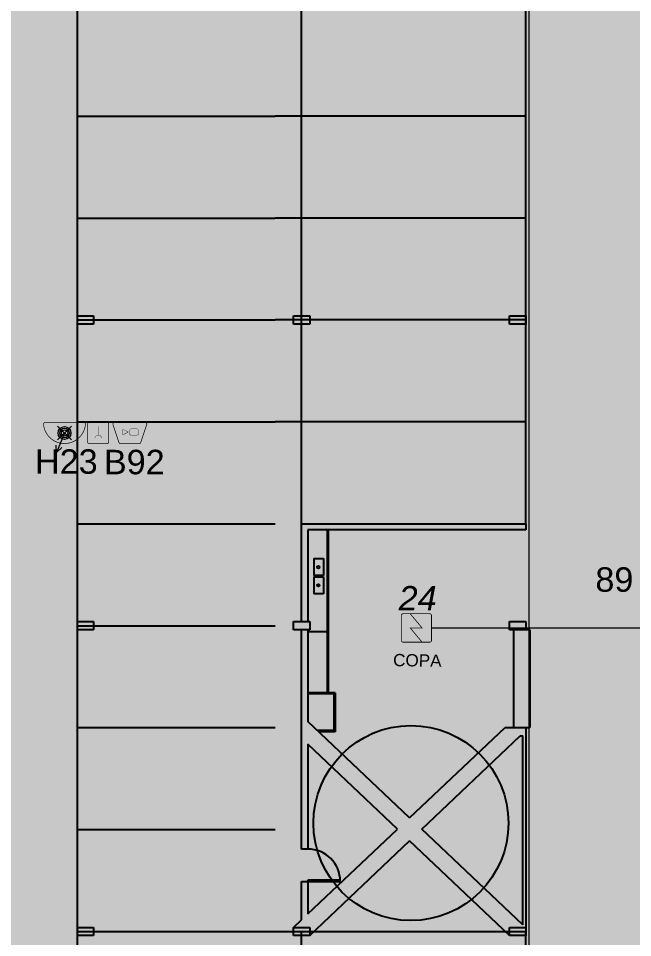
# Model space of a CAD drawing. Header units: metres. Extents: x -331 to 2982, y 362 to 2539.
# Drawn here: x 754.03 to 769.09, y 1015.1 to 1037.64 of the extents above; entities that cross this region are included whole.
import ezdxf

# ---------------------------------------------------------------- set-up
doc = ezdxf.new("R2010")
doc.units = ezdxf.units.M
doc.layers.get('0').update_dxf_attribs({"color": 251})
doc.layers.add('_salas', color=251, linetype='Continuous', plot=False)
for name, color, linetype in [('DET. FUMAÇA', 1, 'Continuous'), ('Div', 251, 'Continuous'), ('Pis', 251, 'Continuous')]:
    doc.layers.add(name, color=color, linetype=linetype)
doc.styles.add('X3G_ENTITY_1416CE49', font='arial.ttf', dxfattribs={"height": 0.6})
doc.styles.add('X3G_ENTITY_1416CE53', font='arial.ttf', dxfattribs={"height": 0.6})
doc.styles.add('X3G_ENTITY_1416D03C', font='arial.ttf', dxfattribs={"height": 0.6})
doc.styles.add('X3G_ENTITY_1421182D', font='arial.ttf', dxfattribs={"height": 0.3})
doc.styles.add('X3G_ENTITY_1422927E', font='arial.ttf', dxfattribs={"height": 0.6})

# ---------------------------------------------------------------- blocks, each defined once
blk = doc.blocks.new('Detector de fumaça')
at = {"layer": 'DET. FUMAÇA', "linetype": 'Continuous', "lineweight": 15, "const_width": 0.0187}
blk.add_lwpolyline([(774.599, 539.816), (775.249, 539.816, -0.414214), (775.296, 539.769), (775.296, 539.167, -0.414214), (775.249, 539.12), (774.599, 539.12, -0.414214), (774.553, 539.167), (774.553, 539.769, -0.414214)], format="xyb", close=True, dxfattribs=at)
blk.add_lwpolyline([(774.773, 539.816), (775.064, 539.468), (774.773, 539.468), (775.064, 539.12)], dxfattribs=at)
blk = doc.blocks.new('WEW')
at = {"color": 1, "lineweight": 0, "true_color": 0xe60000}
for p, q in [((1781.244, 994.005), (1781.439, 994.482)), ((1781.439, 994.482), (1781.308, 994.36)), ((1781.439, 994.482), (1781.447, 994.302)), ((1781.075, 994.175), (1781.413, 993.836)), ((1781.413, 994.175), (1781.075, 993.836))]:
    blk.add_line(p, q, dxfattribs=at)
at = {"color": 1, "true_color": 0xe60000, "const_width": 0.0172}
for points in [[(1779.259, 993.747), (1780.023, 993.747, 0.511918), (1780.056, 993.793), (1779.907, 994.24, 0.322823), (1779.874, 994.263), (1779.408, 994.263, 0.322823), (1779.375, 994.24), (1779.226, 993.793, 0.511918)], [(1780.193, 994.263), (1780.641, 994.263, -0.414214), (1780.675, 994.229), (1780.675, 993.782, -0.414214), (1780.641, 993.747), (1780.193, 993.747, -0.414214), (1780.159, 993.782), (1780.159, 994.229, -0.414214)], [(1780.764, 993.748), (1781.724, 993.748, 0.435311), (1781.759, 993.784, 0.930949), (1780.73, 993.784, 0.435311)]]:
    blk.add_lwpolyline(points, format="xyb", close=True, dxfattribs=at)
at = {"color": 1, "true_color": 0xe60000, "const_width": 0.0086}
for points in [[(1780.336, 994.135), (1780.338, 994.117), (1780.344, 994.099), (1780.351, 994.088), (1780.365, 994.073), (1780.373, 994.067), (1780.386, 994.06), (1780.397, 994.057), (1780.413, 994.055), (1780.421, 994.055), (1780.431, 994.056), (1780.45, 994.062), (1780.464, 994.07), (1780.477, 994.082), (1780.488, 994.096), (1780.494, 994.11), (1780.497, 994.122), (1780.498, 994.13), (1780.498, 994.136)], [(1780.417, 993.837), (1780.417, 994.055)]]:
    blk.add_lwpolyline(points, dxfattribs=at)
for points in [[(1779.463, 994.06), (1779.617, 994.06), (1779.652, 994.026), (1779.652, 993.936), (1779.617, 993.902), (1779.463, 993.902), (1779.428, 993.936), (1779.428, 994.026)], [(1779.832, 993.936), (1779.832, 994.026), (1779.802, 994.044), (1779.679, 993.981), (1779.802, 993.918)]]:
    blk.add_lwpolyline(points, close=True, dxfattribs=at)
at = {"color": 1, "lineweight": 0, "true_color": 0xe60000}
for radius in [0.158, 0.119, 0.0774]:
    blk.add_circle((1781.244, 994.005), radius, dxfattribs=at)

msp = doc.modelspace()

# ---------------------------------------------------------------- hatches: boundary and pattern name
at = {"layer": '_salas', "transparency": 33554559}
h = msp.add_hatch(color=256, dxfattribs=at)
h.dxf.hatch_style = 1
h.paths.add_polyline_path([(743.691, 1030.197), (738.741, 1030.197), (738.741, 1007.497), (743.691, 1007.497), (743.691, 981.851), (780.886, 981.883), (780.886, 1015.047), (784.766, 1015.047), (784.766, 1015.761), (810.566, 1029.56), (810.566, 1041.747), (784.766, 1055.419), (767.741, 1055.419), (767.741, 1064.147), (769.951, 1064.147), (769.951, 1067.119), (767.851, 1067.119), (750.241, 1076.027), (750.241, 1078.035), (743.741, 1078.035)])
h.paths.add_polyline_path([(790.666, 1042.793), (802.173, 1036.644), (802.173, 1034.859), (790.666, 1028.71)], flags=16)

# ---------------------------------------------------------------- linework, layer by layer
at = {"layer": 'Div', "color": 150, "linetype": 'Continuous', "lineweight": 0}
msp.add_line((764.162, 1022.692), (769.528, 1022.692), dxfattribs=at)
msp.add_lwpolyline([(766.56, 999.851), (766.56, 1052.841), (771.637, 1052.841), (771.637, 1060.058), (780.961, 1060.058), (784.358, 1058.357), (784.358, 1008.888), (787.339, 1008.888), (787.339, 979.124)], dxfattribs=at)
at = {"layer": 'Pis'}
for p, q in [((755.473, 1005.247), (755.473, 1050.247)), ((760.973, 1025.247), (760.973, 1050.247)), ((766.473, 1025.247), (766.473, 1050.247)), ((755.473, 1035.247), (760.323, 1035.247)), ((766.473, 1035.247), (760.323, 1035.247)), ((755.473, 1032.747), (760.323, 1032.747)), ((766.473, 1032.747), (760.323, 1032.747)), ((755.473, 1030.347), (755.873, 1030.347)), ((755.473, 1030.147), (755.473, 1030.347)), ((755.473, 1030.247), (760.323, 1030.247)), ((755.873, 1030.347), (755.873, 1030.147)), ((766.473, 1030.247), (760.323, 1030.247)), ((760.773, 1030.347), (761.173, 1030.347)), ((760.773, 1030.147), (760.773, 1030.347)), ((761.173, 1030.347), (761.173, 1030.147)), ((766.073, 1030.347), (766.473, 1030.347)), ((766.073, 1030.147), (766.073, 1030.347)), ((766.473, 1030.347), (766.473, 1030.147)), ((755.873, 1030.147), (755.473, 1030.147)), ((761.173, 1030.147), (760.773, 1030.147)), ((766.473, 1030.147), (766.073, 1030.147)), ((755.473, 1027.747), (760.323, 1027.747)), ((766.473, 1027.747), (760.323, 1027.747)), ((755.473, 1025.247), (760.323, 1025.247)), ((760.973, 1022.847), (760.973, 1025.247)), ((760.973, 1025.247), (766.473, 1025.247)), ((766.473, 1025.247), (766.473, 1025.097)), ((766.473, 1025.097), (761.123, 1025.097)), ((761.123, 1025.097), (761.123, 1022.847)), ((761.603, 1025.097), (761.603, 1021.104)), ((761.623, 1025.097), (761.623, 1021.104)), ((761.271, 1024.393), (761.512, 1024.393)), ((761.271, 1024.393), (761.271, 1023.977)), ((761.512, 1024.393), (761.512, 1023.977)), ((761.512, 1023.977), (761.271, 1023.977)), ((761.271, 1023.947), (761.512, 1023.947)), ((761.271, 1023.947), (761.271, 1023.531)), ((761.512, 1023.947), (761.512, 1023.531)), ((761.512, 1023.531), (761.271, 1023.531)), ((755.473, 1022.647), (755.473, 1022.847)), ((755.473, 1022.847), (755.873, 1022.847)), ((755.473, 1022.747), (760.323, 1022.747)), ((755.873, 1022.847), (755.873, 1022.647)), ((760.773, 1022.847), (761.173, 1022.847)), ((760.773, 1022.647), (760.773, 1022.847)), ((760.773, 1022.847), (761.173, 1022.847)), ((760.773, 1022.647), (760.773, 1022.847)), ((760.773, 1022.647), (760.773, 1022.847)), ((760.773, 1022.847), (760.973, 1022.847)), ((761.123, 1022.847), (761.173, 1022.847)), ((761.173, 1022.847), (761.173, 1022.647)), ((761.173, 1022.847), (761.173, 1022.647)), ((761.173, 1022.847), (761.173, 1022.647)), ((766.073, 1022.847), (766.473, 1022.847)), ((766.073, 1022.647), (766.073, 1022.847)), ((766.073, 1022.847), (766.473, 1022.847)), ((766.073, 1022.647), (766.073, 1022.847)), ((766.473, 1022.847), (766.473, 1022.647)), ((766.473, 1022.847), (766.473, 1022.647)), ((755.873, 1022.647), (755.473, 1022.647)), ((761.173, 1022.647), (760.773, 1022.647)), ((761.173, 1022.647), (760.773, 1022.647)), ((760.973, 1022.647), (760.773, 1022.647)), ((760.973, 1017.27), (760.973, 1022.647)), ((761.173, 1022.647), (761.123, 1022.647)), ((761.123, 1022.647), (761.123, 1020.395)), ((761.623, 1022.597), (761.123, 1022.597)), ((766.473, 1022.647), (766.073, 1022.647)), ((766.473, 1022.647), (766.073, 1022.647)), ((766.173, 1022.647), (766.173, 1020.249)), ((766.573, 1022.647), (766.473, 1022.647)), ((766.573, 1022.647), (766.573, 1020.249)), ((761.795, 1021.104), (761.123, 1021.104)), ((761.765, 1021.074), (761.123, 1021.074)), ((761.765, 1021.074), (761.765, 1020.177)), ((761.795, 1021.104), (761.795, 1020.147)), ((755.473, 1020.247), (760.323, 1020.247)), ((763.623, 1018.036), (761.123, 1020.395)), ((763.623, 1018.036), (765.969, 1020.249)), ((765.969, 1020.249), (766.473, 1020.249)), ((766.473, 1020.249), (766.473, 1015.347)), ((766.473, 1020.249), (766.573, 1020.249)), ((761.765, 1020.177), (761.354, 1020.177)), ((761.795, 1020.147), (761.386, 1020.147)), ((763.921, 1017.755), (766.337, 1020.047)), ((766.337, 1020.047), (766.403, 1020.047)), ((766.403, 1015.413), (766.403, 1020.047)), ((763.325, 1017.755), (761.123, 1019.845)), ((761.123, 1019.845), (761.123, 1017.27)), ((755.473, 1017.747), (760.323, 1017.747)), ((761.123, 1015.677), (763.325, 1017.755)), ((766.403, 1015.413), (763.921, 1017.755)), ((761.173, 1015.147), (763.623, 1017.472)), ((766.073, 1015.147), (763.623, 1017.472)), ((761.123, 1017.27), (760.973, 1017.27)), ((760.973, 1015.536), (760.973, 1016.47)), ((760.973, 1016.47), (761.123, 1016.47)), ((761.922, 1016.51), (761.123, 1016.51)), ((761.123, 1016.51), (761.123, 1016.47)), ((761.123, 1016.47), (761.123, 1015.677)), ((761.123, 1016.47), (761.923, 1016.47)), ((760.773, 1015.347), (760.973, 1015.536)), ((755.473, 1015.347), (755.873, 1015.347)), ((755.473, 1015.147), (755.473, 1015.347)), ((755.873, 1015.347), (755.873, 1015.147)), ((760.773, 1015.347), (761.173, 1015.347)), ((760.773, 1015.147), (760.773, 1015.347)), ((760.773, 1015.347), (761.173, 1015.347)), ((760.773, 1015.147), (760.773, 1015.347)), ((761.173, 1015.347), (761.173, 1015.147)), ((761.173, 1015.347), (761.173, 1015.147)), ((766.073, 1015.347), (766.473, 1015.347)), ((766.073, 1015.147), (766.073, 1015.347)), ((766.073, 1015.347), (766.473, 1015.347)), ((766.073, 1015.147), (766.073, 1015.347)), ((766.473, 1015.347), (766.473, 1015.147)), ((766.473, 1015.347), (766.473, 1015.147)), ((755.473, 1015.247), (766.473, 1015.247)), ((755.873, 1015.147), (755.473, 1015.147)), ((761.173, 1015.147), (760.773, 1015.147)), ((761.173, 1015.147), (760.773, 1015.147)), ((760.973, 1005.247), (760.973, 1015.247)), ((766.473, 1015.147), (766.073, 1015.147)), ((766.473, 1015.147), (766.073, 1015.147)), ((766.473, 1005.247), (766.473, 1015.247))]:
    msp.add_line(p, q, dxfattribs=at)
for centre in [(761.387, 1024.183), (761.387, 1023.737)]:
    msp.add_circle(centre, 0.031, dxfattribs=at)
at = {"layer": 'Pis', "extrusion": (0.000301307, 1.08876e-06, 1)}
msp.add_circle((763.656, 1017.906, 0.231), 2.392, dxfattribs=at)
at = {"layer": 'Pis'}
for end in [90, 2.866]:
    msp.add_arc((761.123, 1016.47), 0.8, 0, end, dxfattribs=at)

# ---------------------------------------------------------------- block references
at = {"lineweight": 0, "rotation": 180}
msp.add_blockref('WEW', (2536.402, 2021.478), dxfattribs=at)
at = {"layer": 'DET. FUMAÇA', "linetype": 'Continuous', "lineweight": 0}
msp.add_blockref('Detector de fumaça', (-11.134, 483.224), dxfattribs=at)

# ---------------------------------------------------------------- texts
at = {"layer": 'Div', "color": 96, "linetype": 'Continuous', "lineweight": 0, "true_color": 0x008000, "insert": (754.434, 1027.074), "char_height": 0.6, "width": 13.3188, "attachment_point": 1, "style": 'X3G_ENTITY_1422927E'}
msp.add_mtext('H23', dxfattribs=at)
at = {"layer": 'Div', "color": 6, "linetype": 'Continuous', "lineweight": 0, "true_color": 0xff00ff, "insert": (756.124, 1027.062), "char_height": 0.6, "attachment_point": 1, "style": 'X3G_ENTITY_1416D03C'}
msp.add_mtext_dynamic_manual_height_columns('B92', width=13.3188, gutter_width=2.5, heights=[0.13], dxfattribs=at)
at = {"layer": 'Div', "color": 5, "linetype": 'Continuous', "lineweight": 0, "true_color": 0x0000ff, "char_height": 0.6, "attachment_point": 1}
for s, insert, style in [('89', (768.181, 1024.18), 'X3G_ENTITY_1416CE49'), ('{\\fArial|b0|i1|c0|p34;24}', (763.355, 1023.721), 'X3G_ENTITY_1416CE53')]:
    msp.add_mtext_dynamic_manual_height_columns(s, width=13.3188, gutter_width=2.5, heights=[0], dxfattribs=dict(at, insert=insert, style=style))
at = {"layer": 'Pis', "style": 'X3G_ENTITY_1421182D'}
msp.add_text('COPA', height=0.3, rotation=359.1055, dxfattribs=at).set_placement((763.218, 1021.757))

doc.saveas('drawing.dxf')
